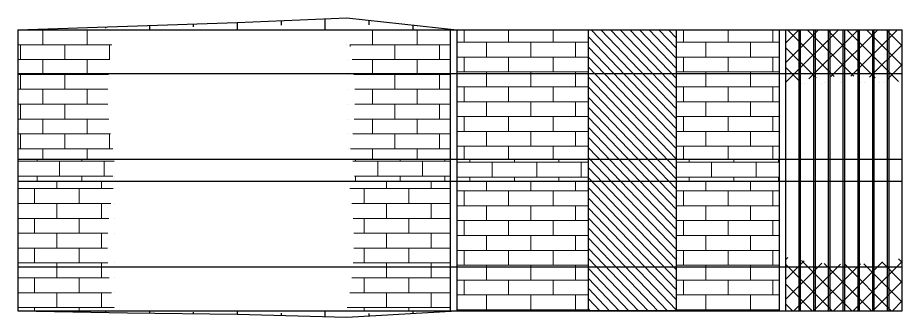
# Model space of a CAD drawing. Header units: millimetres. Extents: x 691041 to 859017, y -32657 to 158873.
# Drawn here: x 818714 to 859017, y 64293 to 77943 of the extents above; entities that cross this region are included whole.
import ezdxf

# ---------------------------------------------------------------- set-up
doc = ezdxf.new("R2010")
doc.units = ezdxf.units.MM
doc.header["$LTSCALE"] = 100
for name, color, linetype, lineweight in [('D-BYP-STR1', 2, 'Continuous', 13), ('D-BYP-STR2', 6, 'Continuous', 25), ('D-BYP-STR3', 3, 'Continuous', 25)]:
    doc.layers.add(name, color=color, linetype=linetype, lineweight=lineweight)
pattern_1 = [(225, (99258.3, 832823.5), (449.0128, -449.0128), []), (315, (99258.3, 832823.5), (449.0128, 449.0128), [])]

msp = doc.modelspace()

# ---------------------------------------------------------------- hatches: boundary and pattern name
at = {"layer": 'D-BYP-STR1', "ltscale": 0.01}
h = msp.add_hatch(dxfattribs=at)
h.set_pattern_fill('AR-BRSTD', color=256, scale=10, angle=180)
h.set_pattern_definition([(180, (-374963.3, 993258.2), (4e-07, -677.418), []), (270, (-374963.3, 993258.2), (1016, -677.418), [677.418, -677.418])])
edge = h.paths.add_edge_path()
edge.add_line((818714, 77393.1), (823145.6, 77393.1))
edge.add_arc((836084.9, 74443.1), 13271.3, 167.15675, 192.84325)
edge.add_line((823145.6, 71493.1), (818714, 71493.1))
edge.add_line((818714, 71493.1), (818714, 77393.1))
h = msp.add_hatch(dxfattribs=at)
h.set_pattern_fill('AR-BRSTD', color=256, scale=10, angle=180)
h.set_pattern_definition([(180, (-402611.9, 993258.2), (4e-07, -677.418), []), (270, (-402611.9, 993258.2), (1016, -677.418), [677.418, -677.418])])
edge = h.paths.add_edge_path()
edge.add_line((838414, 77393.1), (833699.6, 77393.1))
edge.add_arc((820644.5, 74235.3), 13431.6, -11.78029, 13.59774, ccw=False)
edge.add_line((833793.2, 71493.1), (838414, 71493.1))
edge.add_line((838414, 71493.1), (838414, 77393.1))
h = msp.add_hatch(dxfattribs=at)
h.set_pattern_fill('AR-BRSTD', color=256, scale=10, angle=180)
h.set_pattern_definition([(180, (90258.3, 832823.5), (4e-07, -677.418), []), (270, (90258.3, 832823.5), (1016, -677.418), [677.418, -677.418])])
edge = h.paths.add_edge_path()
edge.add_line((844714, 77393.1), (844714, 71493.1))
edge.add_line((843414, 71493.1), (838714, 71493.1))
edge.add_line((838714, 71493.1), (838714, 77393.1))
edge.add_line((838714, 77393.1), (843414, 77393.1))
at = {"layer": 'D-BYP-STR1', "transparency": 33554687}
h = msp.add_hatch(dxfattribs=at)
h.set_pattern_fill('ANSI31', color=3, scale=100, angle=-91.19293)
h.set_pattern_definition([(313.80707, (802359.93, 279458.8), (229.13177, 219.7837), [])])
h.paths.add_polyline_path([(848714, 77393.1), (848714, 64593.1), (844714, 64593.1), (844714, 77393.1)])
at = {"layer": 'D-BYP-STR1', "ltscale": 0.01}
h = msp.add_hatch(dxfattribs=at)
h.set_pattern_fill('AR-BRSTD', color=256, scale=10, angle=180)
h.set_pattern_definition([(180, (100258.3, 832823.5), (4e-07, -677.418), []), (270, (100258.3, 832823.5), (1016, -677.418), [677.418, -677.418])])
h.paths.add_polyline_path([(853414, 77393.1), (853414, 71493.1), (848714, 71493.1), (848714, 77393.1)])
h = msp.add_hatch(dxfattribs=at)
h.set_pattern_fill('ANSI37', color=256, scale=200, angle=180)
h.set_pattern_definition(pattern_1)
edge = h.paths.add_edge_path()
edge.add_line((853714, 77393.1), (853714, 74954.8))
edge.add_arc((856452.1, 63499.8), 11777.7, 77.43679, 103.44352, ccw=False)
edge.add_line((859014, 74995.5), (859014, 77393.1))
edge.add_line((859014, 77393.1), (853714, 77393.1))
h = msp.add_hatch(dxfattribs=at)
h.set_pattern_fill('AR-BRSTD', color=256, scale=10, angle=180)
h.set_pattern_definition([(180, (99258.3, 832823.5), (4e-07, -677.418), []), (270, (99258.3, 832823.5), (1016, -677.418), [677.418, -677.418])])
edge = h.paths.add_edge_path()
edge.add_line((818714, 70493.1), (823145.6, 70493.1))
edge.add_arc((824031.7, 70993.1), 1017.4, 150.56417, 209.43583, ccw=False)
edge.add_line((823145.6, 71493.1), (818714, 71491.1))
edge.add_line((818714, 71491.1), (818714, 70493.1))
h = msp.add_hatch(dxfattribs=at)
h.set_pattern_fill('AR-BRSTD', color=256, scale=10, angle=180)
h.set_pattern_definition([(180, (87346.2, 832823.5), (4e-07, -677.418), []), (270, (87346.2, 832823.5), (1016, -677.418), [677.418, -677.418])])
edge = h.paths.add_edge_path()
edge.add_line((838414, 70494.1), (833990.4, 70493.1))
edge.add_arc((832773, 70941.4), 1297.4, -20.21808, 25.16157)
edge.add_line((833947.3, 71493.1), (838414, 71492.1))
edge.add_line((838414, 71492.1), (838414, 70494.1))
h = msp.add_hatch(dxfattribs=at)
h.set_pattern_fill('AR-BRSTD', color=256, scale=10, angle=180)
h.set_pattern_definition([(180, (90519.3, 832779.03), (4e-07, -677.418), []), (270, (90519.3, 832779), (1016, -677.418), [677.418, -677.418])])
edge = h.paths.add_edge_path()
edge.add_line((844714, 71493.1), (844714, 70493.1))
edge.add_line((843414, 70493.1), (838714, 70493.1))
edge.add_line((838714, 70493.1), (838713, 71493.1))
edge.add_line((838713, 71493.1), (843414, 71493.1))
h = msp.add_hatch(dxfattribs=at)
h.set_pattern_fill('AR-BRSTD', color=256, scale=10, angle=180)
h.set_pattern_definition([(180, (100519.3, 832779.03), (4e-07, -677.418), []), (270, (100519.3, 832779), (1016, -677.418), [677.418, -677.418])])
h.paths.add_polyline_path([(853414, 71493.1), (853414, 70493.1), (848714, 70493.1), (848713, 71493.1)])
at = {"layer": 'D-BYP-STR1'}
h = msp.add_hatch(dxfattribs=at)
h.set_pattern_fill('AR-BRSTD', color=256, scale=10)
h.set_pattern_definition([(3e-08, (1547953, 736734.6), (-4e-07, 677.418), []), (90, (1547953, 736734.6), (-1016, 677.418), [677.418, -677.418])])
edge = h.paths.add_edge_path()
edge.add_line((818714, 64593.1), (823145.6, 64593.1))
edge.add_arc((835731, 67543.1), 12926.5, 166.80807, 193.19193, ccw=False)
edge.add_line((823145.6, 70493.1), (818714, 70493.1))
edge.add_line((818714, 70493.1), (818714, 64593.1))
h = msp.add_hatch(dxfattribs=at)
h.set_pattern_fill('AR-BRSTD', color=256, scale=10)
h.set_pattern_definition([(3e-08, (1520304.46, 736734.6), (-4e-07, 677.418), []), (90, (1520304.5, 736734.6), (-1016, 677.418), [677.418, -677.418])])
edge = h.paths.add_edge_path()
edge.add_line((838414, 64593.1), (833699.6, 64593.1))
edge.add_arc((818963.7, 67777.5), 15076, -12.19433, 10.37688)
edge.add_line((833793.2, 70493.1), (838414, 70493.1))
edge.add_line((838414, 70493.1), (838414, 64593.1))
h = msp.add_hatch(dxfattribs=at)
h.set_pattern_fill('AR-BRSTD', color=256, scale=10)
h.set_pattern_definition([(3e-08, (90258.3, 832823.5), (-4e-07, 677.418), []), (90, (90258.3, 832823.5), (-1016, 677.418), [677.418, -677.418])])
edge = h.paths.add_edge_path()
edge.add_line((844714, 70493.1), (844714, 64593.1))
edge.add_line((843414, 64593.1), (838714, 64593.1))
edge.add_line((838714, 64593.1), (838714, 70493.1))
edge.add_line((838714, 70493.1), (843414, 70493.1))
h = msp.add_hatch(dxfattribs=at)
h.set_pattern_fill('AR-BRSTD', color=256, scale=10)
h.set_pattern_definition([(3e-08, (100258.3, 832823.5), (-4e-07, 677.418), []), (90, (100258.3, 832823.5), (-1016, 677.418), [677.418, -677.418])])
h.paths.add_polyline_path([(853414, 70493.1), (853414, 64593.1), (848714, 64593.1), (848714, 70493.1)])
at = {"layer": 'D-BYP-STR1', "ltscale": 0.01}
h = msp.add_hatch(dxfattribs=at)
h.set_pattern_fill('ANSI37', color=256, scale=200, angle=180)
h.set_pattern_definition(pattern_1)
edge = h.paths.add_edge_path()
edge.add_line((853714, 64593.1), (853714, 67031.3))
edge.add_arc((856452.1, 78486.3), 11777.7, -103.44351, -77.43678)
edge.add_line((859014, 66990.6), (859014, 64593.1))
edge.add_line((859014, 64593.1), (853714, 64593.1))

# ---------------------------------------------------------------- linework, layer by layer
at = {"layer": 'D-BYP-STR2'}
for p, q in [((830714, 77813.5), (830714, 77603.3)), ((832714, 77899.9), (832714, 77393.1)), ((834714, 77833.1), (834714, 77613.1)), ((822714, 77526.7), (822714, 77459.9)), ((824714, 77593.5), (824714, 77393.1)), ((826714, 77660.3), (826714, 77526.7)), ((828714, 77727.1), (828714, 77393.1)), ((836714, 77613.1), (836714, 77393.1)), ((822714, 64556.5), (822714, 64520)), ((824714, 64593.1), (824714, 64490)), ((826714, 64529.8), (826714, 64466.5)), ((828714, 64593.1), (828714, 64443.1)), ((830714, 64488.1), (830714, 64383.1)), ((832714, 64593.1), (832714, 64323.1)), ((836714, 64593.1), (836714, 64473.1)), ((834714, 64473.1), (834714, 64353.1))]:
    msp.add_line(p, q, dxfattribs=at)
for points in [[(818714, 77393.1, 0), (828714, 77727.1, 0), (833714, 77943.1, 0), (838714, 77393.1, 0)], [(818714, 64593.1, 0), (823714, 64501.7, 362400), (828714, 64443.1, 0), (833714, 64293.1, 0), (838714, 64593.1, 362400)]]:
    msp.add_polyline3d(points, dxfattribs=at)
at = {"layer": 'D-BYP-STR3', "lineweight": 30}
for p, q in [((818714, 77393.1), (859014, 77393.1, 0)), ((853714, 64593.1), (853714, 77393.1)), ((854314, 64593.1), (854314, 77393.1)), ((854385.4, 64593.1), (854385.4, 77393.1)), ((854985.4, 64593.1), (854985.4, 77393.1)), ((855056.8, 64593.1), (855056.8, 77393.1)), ((855656.8, 64593.1), (855656.8, 77393.1)), ((855728.2, 64593.1), (855728.2, 77393.1)), ((856328.2, 64593.1), (856328.2, 77393.1)), ((856399.7, 64593.1), (856399.7, 77393.1)), ((856999.7, 64593.1), (856999.7, 77393.1)), ((857071.1, 64593.1), (857071.1, 77393.1)), ((857671.1, 64593.1), (857671.1, 77393.1)), ((857742.5, 64593.1), (857742.5, 77393.1)), ((858342.5, 64593.1), (858342.5, 77393.1)), ((858414, 64593.1), (858414, 77393.1)), ((859014, 64593.1), (859014, 77393.1)), ((818714, 75393.1), (859014, 75393.1, 0)), ((818714, 71493.1), (859014, 71493.1, 0)), ((818714, 70493.1), (859014, 70493.1, 0)), ((818714, 66593.1), (859014, 66593.1, 0)), ((818714, 64593.1), (859014, 64593.1, 0))]:
    msp.add_line(p, q, dxfattribs=at)
at = {"layer": 'D-BYP-STR3'}
for p, q in [((818714, 77393.1), (818714, 64593.1)), ((838414, 77393.1), (838414, 64593.1)), ((838714, 77393.1), (838714, 64593.1)), ((853414, 77393.1, 0), (853414, 64593.1, 0))]:
    msp.add_line(p, q, dxfattribs=at)
msp.add_lwpolyline([(844714, 77393.1), (848714, 77393.1), (848714, 64593.1), (844714, 64593.1)], close=True, dxfattribs=at)

doc.saveas('drawing.dxf')
